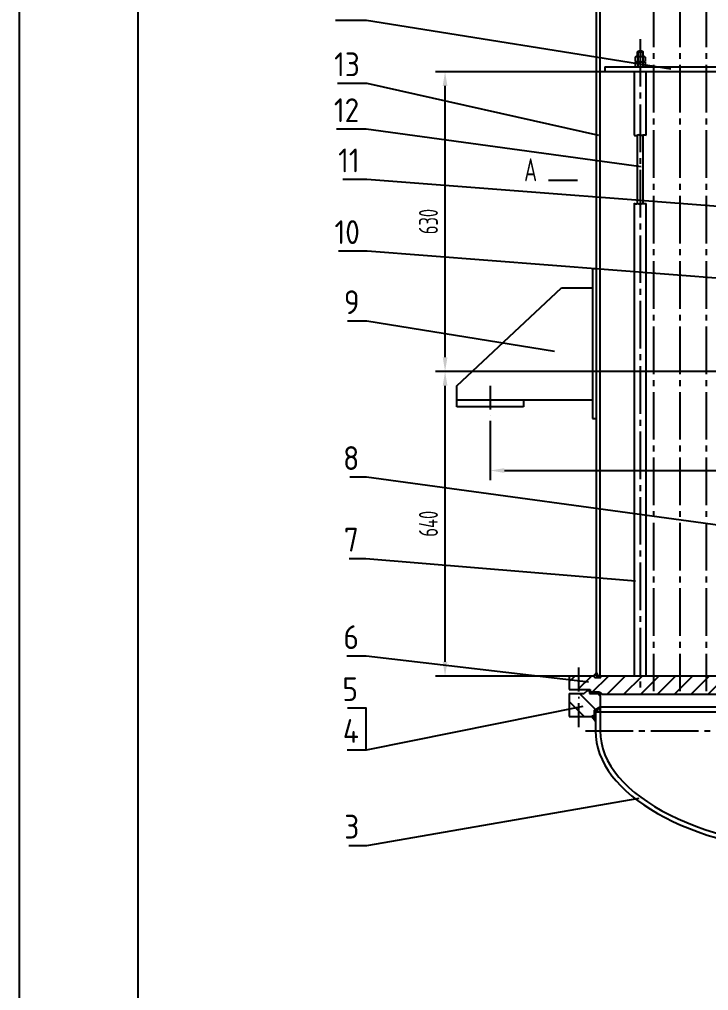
# Model space of a CAD drawing. Extents: x 100 to 6067, y 30 to 8440.
# Drawn here: x 100 to 1549, y 3655 to 5696 of the extents above; entities that cross this region are included whole.
import ezdxf
from ezdxf.enums import TextEntityAlignment as Align

# ---------------------------------------------------------------- set-up
doc = ezdxf.new("R2010")
doc.units = 0
doc.header["$LTSCALE"] = 10
doc.linetypes.add('GEN7', pattern=[13.75, 10, -1.25, 1.25, -1.25])
doc.linetypes.add('GEN7A', pattern=[7.5, 5, -1.25, 0, -1.25])
doc.layers.get('0').update_dxf_attribs({"linetype": 'CONTINUOUS'})
doc.layers.get('DEFPOINTS').update_dxf_attribs({"linetype": 'CONTINUOUS'})
for name, color, linetype in [('0N', 7, 'CONTINUOUS'), ('4', 3, 'CONTINUOUS'), ('5', 3, 'CONTINUOUS'), ('6', 2, 'CONTINUOUS'), ('7', 4, 'GEN7'), ('7A', 4, 'GEN7A'), ('8', 1, 'CONTINUOUS'), ('TILE1', 5, 'CONTINUOUS')]:
    doc.layers.add(name, color=color, linetype=linetype)
doc.styles.add('HZ', font='geniso', dxfattribs={"width": 0.7, "bigfont": 'hztxt'})
doc.styles.get("Standard").update_dxf_attribs({"font": 'geniso.shx', "bigfont": 'hztxt.shx'})
doc.dimstyles.new('GEN-ISO', dxfattribs={"dimscale": 10, "dimtxt": 4, "dimasz": 3, "dimexe": 2, "dimexo": 0, "dimgap": 1.5, "dimtad": 3, "dimzin": 1, "dimtxsty": 'HZ', "dimcen": 0, "dimclrd": 256, "dimclre": 256, "dimclrt": 2, "dimazin": 3, "dimtp": 0.1, "dimtm": 0.1, "dimtfac": 0.71, "dimtdec": 3, "dimtofl": 0, "dimtmove": 0, "dimatfit": 3, "dimtzin": 0})

# ---------------------------------------------------------------- blocks, each defined once
blk = doc.blocks.new('GENPOS13')
at = {"color": 0}
blk.add_attdef('1GENPOS', (0, 0), '', height=1, dxfattribs=at)
at = {"color": 0, "flags": 1}
for tag, p in [('2GENPOS', (0, -1.5)), ('3GENPOS', (0, -3)), ('4GENPOS', (0, -4.5)), ('5GENPOS', (0, -6)), ('6GENPOS', (0, -7.5)), ('7GENPOS', (0, -9)), ('8GENPOS', (0, -10.5)), ('10GENPOS', (0, -13.5)), ('9GENPOS', (0, -12)), ('11GENPOS', (0, -15)), ('12GENPOS', (0, -16.5)), ('13GENPOS', (0, -18)), ('14GENPOS', (0, -19.5)), ('15GENPOS', (0, -21)), ('16GENPOS', (0, -22.5)), ('17GENPOS', (0, -24)), ('18GENPOS', (0, -25.5)), ('19GENPOS', (0, -27)), ('20GENPOS', (0, -28.5)), ('21GENPOS', (0, -30)), ('22GENPOS', (0, -31.5)), ('23GENPOS', (0, -33)), ('0GENPOS', (0, -34.5))]:
    blk.add_attdef(tag, p, '', height=1, dxfattribs=at)
blk = doc.blocks.new('GB-A1S')
blk.add_line((35, 13), (35, 834))
at = {"layer": 'TILE1'}
for q in [(10, 844), (10, 597)]:
    blk.add_line((10, 3), q, dxfattribs=at)
for tag, p in [('MAX', (604, 844)), ('RU', (594, 834)), ('INSERT', (594, 13))]:
    blk.add_attdef(tag, p, '', height=3.5)
blk = doc.blocks.new('*X198')
at = {"color": 0}
for p, q in [((7624.2, 6528.2), (7629.7, 6533.6)), ((7629.7, 6526.6), (7624.4, 6531.9)), ((7629.7, 6533.7), (7627.3, 6536)), ((7629.3, 6526.2), (7629.7, 6526.6))]:
    blk.add_line(p, q, dxfattribs=at)
blk = doc.blocks.new('*X197')
at = {"color": 0}
for p, q in [((7617.7, 6479.2), (7619.7, 6481.2)), ((7637.7, 6479), (7635.5, 6481.2))]:
    blk.add_line(p, q, dxfattribs=at)
blk = doc.blocks.new('*X199')
at = {"color": 0}
for p, q in [((7627.7, 6517.5), (7629.4, 6519.2)), ((7639.7, 6509.6), (7630, 6519.2)), ((7631.3, 6514.1), (7636.4, 6519.2)), ((7635.8, 6511.5), (7639.7, 6515.4)), ((7639.7, 6516.6), (7637.1, 6519.2))]:
    blk.add_line(p, q, dxfattribs=at)
blk = doc.blocks.new('*X196')
at = {"color": 0}
for p, q in [((7632.7, 6438.7), (7626.4, 6445)), ((7628.6, 6440.6), (7635.2, 6447.2)), ((7635.3, 6443.2), (7631.3, 6447.2))]:
    blk.add_line(p, q, dxfattribs=at)
blk = doc.blocks.new('*D214')
at = {"linetype": 'BYBLOCK'}
for p, q in [((1405.9, 5449.8), (804.8, 5449.8)), ((824.8, 4839.8), (824.8, 5419.8)), ((1085.9, 4809.8), (804.8, 4809.8))]:
    blk.add_line(p, q, dxfattribs=at)
for points in [[(819.8, 5419.8), (829.8, 5419.8), (824.8, 5449.8)], [(819.8, 4839.8), (829.8, 4839.8), (824.8, 4809.8)]]:
    blk.add_solid(points, dxfattribs=at)
at = {"layer": 'DEFPOINTS', "color": 0, "linetype": 'BYBLOCK'}
for p in [(824.8, 5449.8), (1405.9, 5449.8), (1085.9, 4809.8)]:
    blk.add_point(p, dxfattribs=at)
at = {"color": 2, "linetype": 'BYBLOCK', "insert": (789.8, 5129.8), "char_height": 40, "attachment_point": 5, "rotation": 90, "style": 'HZ'}
blk.add_mtext('640', dxfattribs=at)
blk = doc.blocks.new('*D215')
at = {"linetype": 'BYBLOCK'}
for p, q in [((1160.9, 6079.8), (804.8, 6079.8)), ((824.8, 5479.8), (824.8, 6049.8)), ((1405.9, 5449.8), (804.8, 5449.8))]:
    blk.add_line(p, q, dxfattribs=at)
for points in [[(819.8, 6049.8), (829.8, 6049.8), (824.8, 6079.8)], [(819.8, 5479.8), (829.8, 5479.8), (824.8, 5449.8)]]:
    blk.add_solid(points, dxfattribs=at)
at = {"layer": 'DEFPOINTS', "color": 0, "linetype": 'BYBLOCK'}
for p in [(824.8, 6079.8), (1160.9, 6079.8), (1405.9, 5449.8)]:
    blk.add_point(p, dxfattribs=at)
at = {"color": 2, "linetype": 'BYBLOCK', "insert": (789.8, 5764.8), "char_height": 40, "attachment_point": 5, "rotation": 90, "style": 'HZ'}
blk.add_mtext('630', dxfattribs=at)
blk = doc.blocks.new('*D219')
at = {"linetype": 'BYBLOCK'}
for p, q in [((919.6, 5345.8), (919.6, 5221.6)), ((2382.1, 5345.8), (2382.1, 5221.6)), ((949.6, 5241.6), (2352.1, 5241.6))]:
    blk.add_line(p, q, dxfattribs=at)
for points in [[(949.6, 5246.6), (949.6, 5236.6), (919.6, 5241.6)], [(2352.1, 5246.6), (2352.1, 5236.6), (2382.1, 5241.6)]]:
    blk.add_solid(points, dxfattribs=at)
at = {"layer": 'DEFPOINTS', "color": 0, "linetype": 'BYBLOCK'}
for p in [(919.6, 5345.8), (2382.1, 5345.8), (2382.1, 5241.6)]:
    blk.add_point(p, dxfattribs=at)
at = {"color": 2, "linetype": 'BYBLOCK', "insert": (1734.3, 5284.7), "char_height": 40, "attachment_point": 5, "style": 'HZ'}
blk.add_mtext('∅1462', dxfattribs=at)
blk = doc.blocks.new('*X230')
at = {"color": 0}
for p, q in [((1085.9, 4798.2), (1097.5, 4809.8)), ((1104.8, 4781.8), (1132.8, 4809.8)), ((1134.2, 4775.8), (1168.2, 4809.8)), ((1165.5, 4771.8), (1203.5, 4809.8)), ((1200.9, 4771.8), (1238.9, 4809.8)), ((1236.2, 4771.8), (1274.2, 4809.8)), ((1271.6, 4771.8), (1309.6, 4809.8)), ((1306.9, 4771.8), (1344.9, 4809.8)), ((1342.3, 4771.8), (1380.3, 4809.8)), ((1377.7, 4771.8), (1415.7, 4809.8)), ((1434.2, 4793), (1451, 4809.8)), ((1448.4, 4771.8), (1486.4, 4809.8)), ((1483.7, 4771.8), (1521.7, 4809.8)), ((1519.1, 4771.8), (1557.1, 4809.8)), ((1554.4, 4771.8), (1592.4, 4809.8)), ((1589.8, 4771.8), (1627.8, 4809.8)), ((1413, 4771.8), (1426.6, 4785.3)), ((1625.1, 4771.8), (1638.4, 4785))]:
    blk.add_line(p, q, dxfattribs=at)
blk = doc.blocks.new('*X232')
at = {"color": 0}
for p, q in [((1117.3, 4724.8), (1085.9, 4756.2)), ((1141.2, 4739.1), (1107.5, 4772.8)), ((1150.9, 4767.6), (1145.7, 4772.8))]:
    blk.add_line(p, q, dxfattribs=at)

msp = doc.modelspace()

# ---------------------------------------------------------------- linework, layer by layer
for p, q in [((1313.0619, 4323.7765), (1313.0619, 6053.8842)), ((1321.0619, 4313.3842), (1321.0619, 6053.8842)), ((1399.3697, 5628.3842), (1401.3697, 5630.3842)), ((1399.3697, 5628.3842), (1411.3697, 5628.3842)), ((1399.3697, 5617.9842), (1399.3697, 5628.3842)), ((1401.3697, 5630.3842), (1409.3697, 5630.3842)), ((1409.3697, 5630.3842), (1411.3697, 5628.3842)), ((1411.3697, 5617.9842), (1411.3697, 5628.3842)), ((1331.0619, 5596.3842), (1808.5619, 5596.3842)), ((1331.0619, 5596.3842), (1331.0619, 5586.3842)), ((1593.3594, 5586.3842), (1331.0619, 5586.3842)), ((1392.8697, 5586.3842), (1392.8697, 5452.7568)), ((1417.8697, 5452.8825), (1417.8697, 5586.3842)), ((1399.3697, 5309.2986), (1399.3697, 5453.1011)), ((1411.3697, 5309.5477), (1411.3697, 5453.4478)), ((1273.6112, 5357.5396), (1212.6244, 5357.5396)), ((1392.8697, 5309.8749), (1392.8697, 4316.3842)), ((1417.8697, 4316.3842), (1417.8697, 5309.077)), ((1313.0619, 5172.3842), (1305.0619, 5172.3842)), ((1305.0619, 5172.3842), (1305.0619, 4857.3842)), ((1019.832, 4926.3842), (1239.832, 5132.3842)), ((1239.832, 5132.3842), (1305.0619, 5132.3842)), ((1019.832, 4882.3842), (1019.832, 4926.3842)), ((1305.0619, 4896.3842), (1019.832, 4896.3842)), ((1159.832, 4882.3842), (1019.832, 4882.3842)), ((1159.832, 4896.3842), (1159.832, 4882.3842)), ((1305.0619, 4857.3842), (1313.0619, 4857.3842)), ((1307.0619, 4316.3842), (1256.0619, 4316.3842)), ((1256.0619, 4316.3842), (1256.0619, 4288.3842)), ((1307.0619, 4316.3842), (1313.0619, 4323.7765)), ((1307.0619, 4316.3842), (1310.0619, 4313.3842)), ((1310.0619, 4313.3842), (1322.5619, 4313.3842)), ((1319.0619, 4313.3842), (1313.0619, 4323.7765)), ((1322.5619, 4313.3842), (1322.5619, 4316.3842)), ((1808.5619, 4316.3842), (1322.5619, 4316.3842)), ((1256.0619, 4288.3842), (1300.0619, 4288.3842)), ((1300.0619, 4288.3842), (1300.0619, 4282.3842)), ((1256.0619, 4279.3842), (1256.0619, 4231.3842)), ((1256.0619, 4279.3842), (1287.5619, 4279.3842)), ((1293.5619, 4285.3842), (1287.5619, 4279.3842)), ((1300.0619, 4285.3842), (1293.5619, 4285.3842)), ((1298.5619, 4285.3842), (1298.5619, 4279.3842)), ((1298.5619, 4279.3842), (1324.0619, 4279.3842)), ((1300.0619, 4282.3842), (1321.0619, 4282.3842)), ((1321.0619, 4282.3842), (1325.0619, 4278.3842)), ((1321.0619, 4274.3842), (1321.0619, 4279.3842)), ((1321.0619, 4279.3842), (1321.0619, 4201.3842)), ((1325.0619, 4278.3842), (1808.5619, 4278.3842)), ((1309.0619, 4244.3842), (1321.0619, 4251.3124)), ((1321.0619, 4251.3124), (2321.0619, 4251.3124)), ((1256.0619, 4231.3842), (1303.8658, 4231.3842)), ((1309.0619, 4234.3842), (1303.8658, 4231.3842)), ((1303.8658, 4231.3842), (1311.0619, 4221.3842)), ((1309.0619, 4234.3842), (1309.0619, 4244.3842)), ((1309.0619, 4241.3842), (2333.0619, 4241.3842)), ((1311.0619, 4234.3842), (1309.0619, 4234.3842)), ((1311.0619, 4241.3842), (1311.0619, 4201.3842))]:
    msp.add_line(p, q)
msp.add_lwpolyline([(1299.0619, 4279.3842), (1319.0619, 4279.3842), (1319.0619, 4282.3842), (1299.0619, 4282.3842)], close=True)
for major_axis, ratio, end_param in [((510, 0), 0.509803922, 4.60630778), ((500, 0), 0.5, 6.283185307)]:
    msp.add_ellipse((1821.0619, 4201.3842), major_axis=major_axis, ratio=ratio, start_param=3.141592654, end_param=end_param)
at = {"layer": '0N'}
for p, q in [((1394.9747, 5617.0924), (1394.9747, 5608.0759)), ((1397.5735, 5617.9842), (1413.166, 5617.9842)), ((1400.1722, 5617.0924), (1400.1722, 5608.0759)), ((1410.5672, 5617.0924), (1410.5672, 5608.0759)), ((1415.7647, 5617.0924), (1415.7647, 5608.0759)), ((1394.9747, 5606.2924), (1394.9747, 5597.2759)), ((1397.5735, 5607.1842), (1413.166, 5607.1842)), ((1397.5735, 5607.1842), (1413.166, 5607.1842)), ((1397.5735, 5596.3842), (1413.166, 5596.3842)), ((1400.1722, 5606.2924), (1400.1722, 5597.2759)), ((1410.5672, 5606.2924), (1410.5672, 5597.2759)), ((1415.7647, 5606.2924), (1415.7647, 5597.2759))]:
    msp.add_line(p, q, dxfattribs=at)
for centre, radius, start, end in [((1397.5735, 5613.7517), 4.2325, 90, 127.8788795), ((1397.5735, 5613.7517), 4.2325, 52.1211205, 90), ((1405.3697, 5602.3917), 15.5925, 70.5287794, 109.4712206), ((1413.166, 5613.7517), 4.2325, 90, 127.8788795), ((1413.166, 5613.7517), 4.2325, 52.1211205, 90), ((1397.5735, 5611.4167), 4.2325, 232.1211205, 270), ((1397.5735, 5602.9517), 4.2325, 90, 127.8788795), ((1397.5735, 5600.6167), 4.2325, 232.1211205, 270), ((1397.5735, 5611.4167), 4.2325, 270, 307.8788795), ((1397.5735, 5602.9517), 4.2325, 52.1211205, 90), ((1397.5735, 5600.6167), 4.2325, 270, 307.8788795), ((1405.3697, 5622.7767), 15.5925, 250.5287794, 289.4712206), ((1405.3697, 5591.5917), 15.5925, 70.5287794, 109.4712206), ((1405.3697, 5611.9767), 15.5925, 250.5287794, 289.4712206), ((1413.166, 5611.4167), 4.2325, 232.1211205, 270), ((1413.166, 5602.9517), 4.2325, 90, 127.8788795), ((1413.166, 5600.6167), 4.2325, 232.1211205, 270), ((1413.166, 5611.4167), 4.2325, 270, 307.8788795), ((1413.166, 5602.9517), 4.2325, 52.1211205, 90), ((1413.166, 5600.6167), 4.2325, 270, 307.8788795)]:
    msp.add_arc(centre, radius, start, end, dxfattribs=at)
at = {"layer": '4'}
for p, q in [((1400.3167, 5629.3312), (1400.3167, 5617.9842)), ((1410.4227, 5629.3312), (1410.4227, 5617.9842))]:
    msp.add_line(p, q, dxfattribs=at)
for points in [[(1392.8697, 5452.7568), (1393.5594, 5452.6215), (1395.74, 5452.4887), (1397.5309, 5452.6377), (1398.9879, 5452.968), (1400.167, 5453.379), (1401.1239, 5453.7701), (1401.9146, 5454.0407), (1402.5916, 5454.1157), (1403.1941, 5454.0215), (1403.7579, 5453.8102), (1404.3189, 5453.5337), (1404.9129, 5453.244), (1405.5757, 5452.9929), (1406.3433, 5452.8324), (1407.2515, 5452.8145), (1408.3352, 5452.9652), (1409.6265, 5453.2066), (1411.1564, 5453.4346), (1412.956, 5453.5455), (1415.0565, 5453.4354), (1417.4889, 5453.0002), (1417.8697, 5452.8825)], [(1392.8697, 5309.8749), (1392.925, 5309.8201), (1394.0605, 5309.0651), (1395.1067, 5308.687), (1396.0722, 5308.5957), (1396.9657, 5308.7012), (1397.796, 5308.9133), (1398.5718, 5309.142), (1399.3018, 5309.2972), (1399.9973, 5309.3112), (1400.6797, 5309.2058), (1401.3732, 5309.0253), (1402.1016, 5308.8138), (1402.8889, 5308.6156), (1403.7593, 5308.4749), (1404.7368, 5308.4358), (1405.8452, 5308.5426), (1407.1154, 5308.8134), (1408.6041, 5309.1609), (1410.3753, 5309.4719), (1412.4923, 5309.6332), (1415.0189, 5309.5314), (1417.8697, 5309.077)]]:
    msp.add_lwpolyline(points, dxfattribs=at)
at = {"layer": '5'}
for points in [[(1469.7753, 5591.9732), (829.5057, 5694.1595), (764.5057, 5694.1595)], [(1318.1847, 5452.2662), (830.9016, 5561.8603), (768.8305, 5561.8603)], [(1407.1539, 5386.5469), (829.4144, 5465.4255), (766.4114, 5465.4255)], [(1742.197, 5290.0315), (830.2163, 5359.9485), (780.2163, 5359.9485)], [(1592.1417, 5150.3372), (830.8381, 5209.2694), (770.7987, 5209.2694)], [(1225.3724, 4998.5926), (830.3178, 5061.8629), (789.8418, 5061.8629)], [(1588.6464, 4630.9269), (829.5371, 4734.3997), (794.5371, 4734.3997)], [(1395.6931, 4515.9983), (828.6174, 4562.8802), (793.6174, 4562.8802)], [(1296.4472, 4303.6726), (828.8332, 4358.0637), (788.3607, 4358.0637)], [(1284.5443, 4252.6809), (828.8332, 4160.8959), (788.8332, 4160.8959)], [(829.3408, 4160.7691), (829.3408, 4248.7487), (826.752, 4248.7487), (789.681, 4248.7487)], [(1402.6343, 4058.8365), (829.6199, 3959.7706), (792.5488, 3959.7706)]]:
    msp.add_lwpolyline(points, dxfattribs=at)
msp.add_lwpolyline([(1212.826, 5407.6382, 0, 10.0406, 0), (1212.6116, 5377.639, 0, 0, 0), (1212.6244, 5357.5396, 0, 0, 0)], format="xyseb", dxfattribs=at)
at = {"layer": '7'}
for p, q in [((1433.0825, 6288.172), (1433.0825, 4284.4038)), ((1488.5082, 6288.172), (1488.5082, 4284.4038)), ((1543.9338, 6288.172), (1543.9338, 4284.4038)), ((1405.3697, 5654.9472), (1405.3697, 4289.7864)), ((1290.1322, 4201.3842), (2349.99, 4201.3842))]:
    msp.add_line(p, q, dxfattribs=at)
at = {"layer": '7A'}
for p, q in [((1089.832, 4926.3842), (1089.832, 4852.3842)), ((1276.0619, 4209.0698), (1276.0619, 4346.3842))]:
    msp.add_line(p, q, dxfattribs=at)

# ---------------------------------------------------------------- block references
at = {"xscale": 10, "yscale": 10, "zscale": 10}
msp.add_blockref('GB-A1S', (0, 0), dxfattribs=at)
at = {"layer": '6', "color": 7}
ref = msp.add_blockref('GENPOS13', (768.8305, 5576.8603), dxfattribs=dict(at, xscale=8, yscale=8, zscale=8))
ref.add_attrib('1GENPOS', '13', dxfattribs={"layer": '0', "color": 0, "height": 50}).set_placement((815.9016, 5576.8603), align=Align.RIGHT)
ref = msp.add_blockref('GENPOS13', (766.4114, 5480.4255), dxfattribs=dict(at, xscale=8, yscale=8, zscale=8))
ref.add_attrib('1GENPOS', '12', dxfattribs={"layer": '0', "color": 0, "height": 50}).set_placement((814.4144, 5480.4255), align=Align.RIGHT)
ref = msp.add_blockref('GENPOS13', (780.2163, 5374.9485), dxfattribs=dict(at, xscale=8, yscale=8, zscale=8))
ref.add_attrib('1GENPOS', '11', dxfattribs={"layer": '0', "color": 0, "height": 50}).set_placement((815.2163, 5374.9485), align=Align.RIGHT)
ref = msp.add_blockref('GENPOS13', (770.7987, 5224.2694), dxfattribs=dict(at, xscale=8, yscale=8, zscale=8))
ref.add_attrib('1GENPOS', '10', dxfattribs={"layer": '0', "color": 0, "height": 50}).set_placement((815.8381, 5224.2694), align=Align.RIGHT)
ref = msp.add_blockref('GENPOS13', (789.8418, 5076.8629), dxfattribs=dict(at, xscale=8, yscale=8, zscale=8))
ref.add_attrib('1GENPOS', '9', dxfattribs={"layer": '0', "color": 0, "height": 50}).set_placement((815.3178, 5076.8629), align=Align.RIGHT)
ref = msp.add_blockref('GENPOS13', (794.5371, 4749.3997), dxfattribs=dict(at, xscale=8, yscale=8, zscale=8))
ref.add_attrib('1GENPOS', '8', dxfattribs={"layer": '0', "color": 0, "height": 50}).set_placement((814.5371, 4749.3997), align=Align.RIGHT)
ref = msp.add_blockref('GENPOS13', (793.6174, 4577.8802), dxfattribs=dict(at, xscale=8, yscale=8, zscale=8))
ref.add_attrib('1GENPOS', '7', dxfattribs={"layer": '0', "color": 0, "height": 50}).set_placement((813.6174, 4577.8802), align=Align.RIGHT)
ref = msp.add_blockref('GENPOS13', (788.3607, 4373.0637), dxfattribs=dict(at, xscale=8, yscale=8, zscale=8))
ref.add_attrib('1GENPOS', '6', dxfattribs={"layer": '0', "color": 0, "height": 50}).set_placement((813.8332, 4373.0637), align=Align.RIGHT)
ref = msp.add_blockref('GENPOS13', (789.681, 4263.7487), dxfattribs=dict(at, xscale=8, yscale=8, zscale=8))
ref.add_attrib('1GENPOS', '5', dxfattribs={"layer": '0', "color": 0, "height": 50}).set_placement((811.752, 4263.7487), align=Align.RIGHT)
ref = msp.add_blockref('GENPOS13', (788.8332, 4175.8959), dxfattribs=dict(at, xscale=8, yscale=8, zscale=8))
ref.add_attrib('1GENPOS', '4', dxfattribs={"layer": '0', "color": 0, "height": 50}).set_placement((813.8332, 4175.8959), align=Align.RIGHT)
ref = msp.add_blockref('GENPOS13', (792.5488, 3974.7706), dxfattribs=dict(at, xscale=8, yscale=8, zscale=8))
ref.add_attrib('1GENPOS', '3', dxfattribs={"layer": '0', "color": 0, "height": 50}).set_placement((814.6199, 3974.7706), align=Align.RIGHT)
at = {"layer": '8'}
for name in ['*X230', '*X232']:
    msp.add_blockref(name, (170.192, -493.3831), dxfattribs=at)
at = {"layer": '8', "xscale": -1, "rotation": 180}
for name in ['*X196', '*X197', '*X199', '*X198']:
    msp.add_blockref(name, (-6318.5909, 10760.5981), dxfattribs=at)

# ---------------------------------------------------------------- texts
at = {"layer": '6', "style": 'HZ', "width": 0.7}
msp.add_text('A', height=48, dxfattribs=at).set_placement((1161.2423, 5356.1778))

# ---------------------------------------------------------------- dimensions: what is measured, and where the dimension line sits
at = {"layer": '5'}
for base, p1, p2, picture, middle in [((994.9655, 5586.3842), (1576.0619, 4956.3842), (1331.0619, 5586.3842), '*D215', (959.9655, 5271.3842)), ((994.9655, 4956.3842), (1256.0619, 4316.3842), (1576.0619, 4956.3842), '*D214', (959.9655, 4636.3842))]:
    dim = msp.add_linear_dim(base=base, p1=p1, p2=p2, angle=90, dimstyle='GEN-ISO', override={"dimdec": 0, "dimaunit": 1, "dimtix": 1}, dxfattribs=at)
    dim.commit()
    dim.dimension.update_dxf_attribs({"geometry": picture, "text_midpoint": middle, "insert": (170.192, -493.3831)})
dim = msp.add_linear_dim(base=(2552.2918, 4748.2377), p1=(1089.832, 4852.3842), p2=(2552.2918, 4852.3842), text='%%c<>', dimstyle='GEN-ISO', override={"dimdec": 0, "dimaunit": 1}, dxfattribs=at)
dim.commit()
dim.dimension.update_dxf_attribs({"geometry": '*D219', "text_midpoint": (1904.4704, 4756.3542), "dimtype": 160, "insert": (170.192, -493.3831)})

doc.saveas('drawing.dxf')
